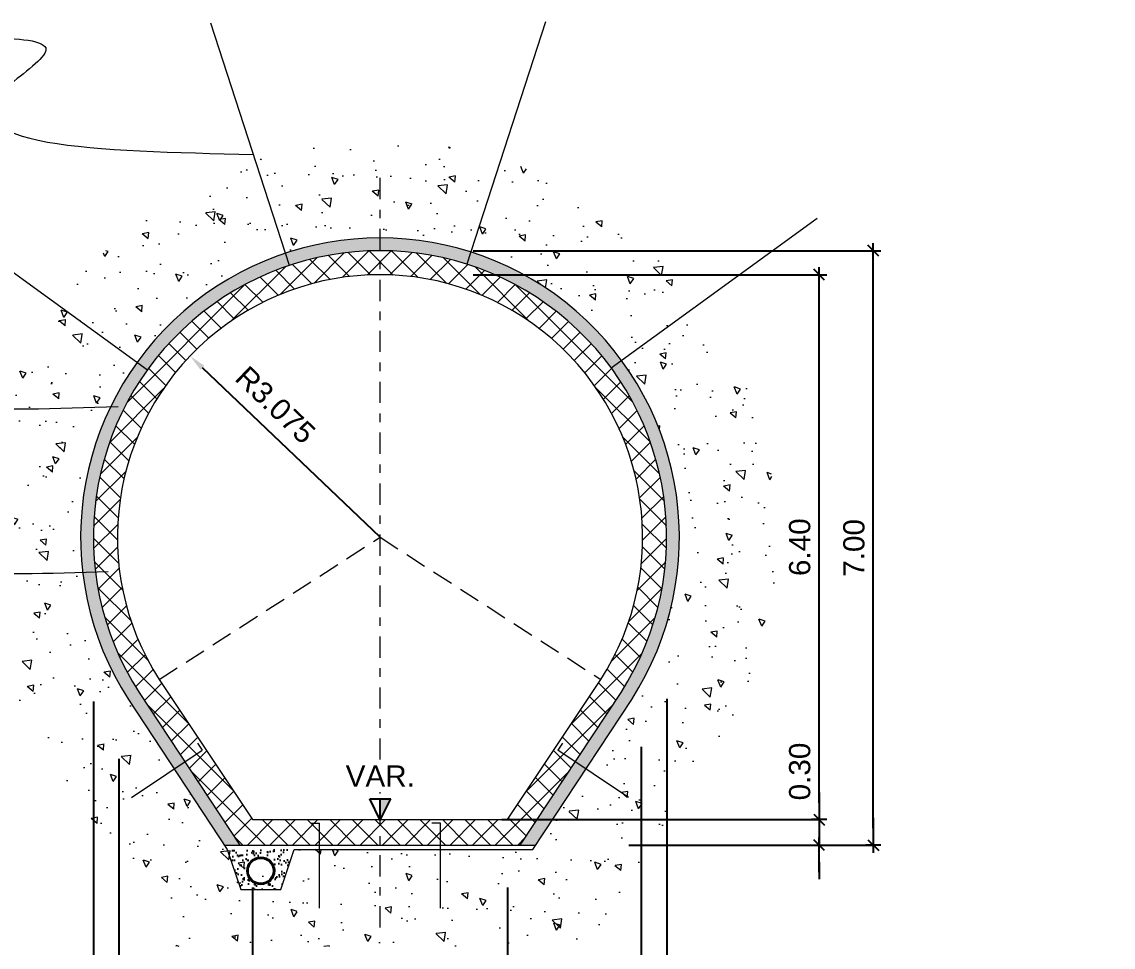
# Model space of a CAD drawing. Header units: millimetres. Extents: x -435 to 63517, y -392 to 109139.
# Drawn here: x 208.63 to 221.48, y 97.33 to 108.23 of the extents above; entities that cross this region are included whole.
import ezdxf
from ezdxf.enums import TextEntityAlignment as Align

# ---------------------------------------------------------------- set-up
doc = ezdxf.new("R2010")
doc.units = ezdxf.units.MM
doc.linetypes.add('TRATTEGGIATA2', pattern=[0.375, 0.25, -0.125])
doc.linetypes.add('TRATTOPUNTO2', pattern=[0.5, 0.25, -0.125, 0, -0.125])
for name, color, linetype in [('DIME', 6, 'Continuous'), ('LIN010CO', 2, 'Continuous'), ('LIN018CO', 6, 'Continuous'), ('LIN035CO', 1, 'Continuous'), ('LIN050CO', 3, 'Continuous'), ('TEXT035', 1, 'Continuous')]:
    doc.layers.add(name, color=color, linetype=linetype)
doc.styles.add('ARIAL', font='arial.ttf')
doc.linetypes.add('ROCK', pattern='A,0.25,-0.18,["<",Standard,S=0.18,R=90,X=0,Y=-0.09],0,["-",Standard,S=0.18,R=45,X=-0.111213,Y=-0.238491],0.25', length=0.6799999999999999)
doc.dimstyles.new('100', dxfattribs={"dimtxt": 0.25, "dimasz": 0.2, "dimexe": 0, "dimexo": 0.5, "dimgap": 0.1, "dimtad": 1, "dimzin": 4, "dimdsep": 46, "dimtxsty": 'ARIAL', "dimblk1": 'LINE', "dimblk2": 'LINE', "dimsah": 1, "dimcen": 2.5, "dimclrd": 256, "dimclre": 256, "dimclrt": 1, "dimadec": 0, "dimazin": 0, "dimtfac": 1, "dimtmove": 2, "dimatfit": 3, "dimldrblk": 'LINE', "dimfxl": 1, "dimtvp": 1, "dimtolj": 1, "dimtzin": 0, "dimarcsym": 0})

# ---------------------------------------------------------------- blocks, each defined once
blk = doc.blocks.new('*D29')
at = {"layer": 'Defpoints', "color": 0, "linetype": 'Continuous', "transparency": 16777216}
for p in [(210.6073339297311, 104.2950864737593), (212.8439719828623, 102.1599751842603)]:
    blk.add_point(p, dxfattribs=at)
at = {"layer": 'LIN018CO', "linetype": 'Continuous', "lineweight": -2, "transparency": 16777216}
blk.add_line((212.8439719828623, 102.1599751842603), (210.7520005609001, 104.1569866336935), dxfattribs=at)
at = {"layer": 'LIN018CO', "linetype": 'Continuous', "transparency": 16777216}
blk.add_solid([(210.775017200911, 104.1810977388883), (210.728983920889, 104.1328755284986), (210.6073339297311, 104.2950864737593)], dxfattribs=at)
at = {"layer": 'LIN018CO', "color": 1, "linetype": 'Continuous', "lineweight": 0, "transparency": 16777216, "insert": (211.613465101329, 103.718373750098), "char_height": 0.25, "attachment_point": 5, "rotation": 316.33036210108577, "style": 'ARIAL'}
blk.add_mtext('\\A1;R3.075', dxfattribs=at)
blk = doc.blocks.new('LINE')
for p, q in [((-1.60001823273501, 0), (0.4500000000000171, 0)), ((0, 0.4500000000000171), (0, -0.4500000000000171))]:
    blk.add_line(p, q)
at = {"color": 3}
blk.add_line((-0.3181980515162763, -0.3181980515163474), (0.3181980515338978, 0.3181980515339689), dxfattribs=at)
blk = doc.blocks.new('*D30')
at = {"layer": 'Defpoints', "color": 0, "transparency": 16777216}
for p in [(211.343971982964, 98.53497518423842), (214.3439719829495, 98.53497518423842), (214.3439719829495, 96.85215574604968)]:
    blk.add_point(p, dxfattribs=at)
at = {"layer": 'LIN018CO', "lineweight": -2, "transparency": 16777216}
for p, q in [((211.343971982964, 98.03497518423842), (211.343971982964, 96.85215574604968)), ((214.3439719829495, 98.03497518423842), (214.3439719829495, 96.85215574604968)), ((211.543971982964, 96.85215574604968), (214.1439719829495, 96.85215574604968))]:
    blk.add_line(p, q, dxfattribs=at)
at = {"layer": 'LIN018CO', "lineweight": -2, "transparency": 16777216, "xscale": 0.2, "yscale": 0.2, "zscale": 0.2, "rotation": 180}
blk.add_blockref('LINE', (211.343971982964, 96.85215574604968), dxfattribs=at)
at = {"layer": 'LIN018CO', "lineweight": -2, "transparency": 16777216, "xscale": 0.2, "yscale": 0.2, "zscale": 0.2}
blk.add_blockref('LINE', (214.3439719829495, 96.85215574604968), dxfattribs=at)
at = {"layer": 'LIN018CO', "color": 1, "lineweight": 0, "transparency": 16777216, "insert": (212.8439719829568, 97.07988425901011), "char_height": 0.25, "attachment_point": 5, "style": 'ARIAL'}
blk.add_mtext('\\A1;3.00', dxfattribs=at)
blk = doc.blocks.new('LIVELLI1')
at = {"layer": 'LIN018CO'}
blk.add_solid([(0, 0.2499999000000059), (0, 0), (0.1249999499999888, 0.2499999000000059)], dxfattribs=at)
at = {"layer": 'LIN035CO'}
for p, q in [((-0.1249999499999888, 0.2499999000000059), (0.1249999499999888, 0.2499999000000059)), ((0, 0), (-0.1249999499999888, 0.2499999000000059)), ((0, 0), (0, 0.2499999000000059)), ((0, 0), (0.1249999499999888, 0.2499999000000059))]:
    blk.add_line(p, q, dxfattribs=at)
at = {"layer": 'TEXT035', "style": 'ARIAL'}
blk.add_attdef('VALORE', text='', height=0.25, dxfattribs=at).set_placement((0, 0.3952338375102897), align=Align.CENTER)
blk = doc.blocks.new('*D31')
at = {"layer": 'Defpoints', "color": 0, "linetype": 'Continuous', "transparency": 16777216}
for p in [(216.2204046049175, 100.7581723136334), (215.9189719829611, 100.1945152941569), (215.9189719829611, 96.3386062542429)]:
    blk.add_point(p, dxfattribs=at)
at = {"layer": 'DIME', "linetype": 'Continuous', "lineweight": -2, "transparency": 16777216}
for p, q in [((216.2204046049175, 100.2581723136334), (216.2204046049175, 96.3386062542429)), ((215.9189719829611, 99.69451529415687), (215.9189719829611, 96.3386062542429)), ((215.7189719829611, 96.3386062542429), (215.5189719829611, 96.3386062542429)), ((216.2204046049175, 96.3386062542429), (215.9189719829611, 96.3386062542429)), ((216.4204046049175, 96.3386062542429), (216.6204046049175, 96.3386062542429))]:
    blk.add_line(p, q, dxfattribs=at)
at = {"layer": 'DIME', "linetype": 'Continuous', "lineweight": -2, "transparency": 16777216, "xscale": 0.2, "yscale": 0.2, "zscale": 0.2}
blk.add_blockref('LINE', (215.9189719829611, 96.3386062542429), dxfattribs=at)
at = {"layer": 'DIME', "linetype": 'Continuous', "lineweight": -2, "transparency": 16777216, "xscale": 0.2, "yscale": 0.2, "zscale": 0.2, "rotation": 180}
blk.add_blockref('LINE', (216.2204046049175, 96.3386062542429), dxfattribs=at)
at = {"layer": 'DIME', "color": 1, "linetype": 'Continuous', "lineweight": 0, "transparency": 16777216, "insert": (216.7409970379396, 96.56624950118726), "char_height": 0.25, "attachment_point": 5, "style": 'ARIAL'}
blk.add_mtext('\\A1;0.30', dxfattribs=at)
blk = doc.blocks.new('*D32')
at = {"layer": 'Defpoints', "color": 0, "linetype": 'Continuous', "transparency": 16777216}
for p in [(209.4686095573435, 100.7274364767525), (209.7689719829815, 100.0511115774441), (209.7689719829815, 96.3386062542429)]:
    blk.add_point(p, dxfattribs=at)
at = {"layer": 'DIME', "linetype": 'Continuous', "lineweight": -2, "transparency": 16777216}
for p, q in [((209.4686095573435, 100.2274364767525), (209.4686095573435, 96.3386062542429)), ((209.7689719829815, 99.55111157744409), (209.7689719829815, 96.3386062542429)), ((209.2686095573435, 96.3386062542429), (209.0686095573435, 96.3386062542429)), ((209.4686095573435, 96.3386062542429), (209.7689719829815, 96.3386062542429)), ((209.9689719829815, 96.3386062542429), (210.1689719829815, 96.3386062542429))]:
    blk.add_line(p, q, dxfattribs=at)
at = {"layer": 'DIME', "linetype": 'Continuous', "lineweight": -2, "transparency": 16777216, "xscale": 0.2, "yscale": 0.2, "zscale": 0.2}
blk.add_blockref('LINE', (209.4686095573435, 96.3386062542429), dxfattribs=at)
at = {"layer": 'DIME', "linetype": 'Continuous', "lineweight": -2, "transparency": 16777216, "xscale": 0.2, "yscale": 0.2, "zscale": 0.2, "rotation": 180}
blk.add_blockref('LINE', (209.7689719829815, 96.3386062542429), dxfattribs=at)
at = {"layer": 'DIME', "color": 1, "linetype": 'Continuous', "lineweight": 0, "transparency": 16777216, "insert": (208.9863306806966, 96.56624950118726), "char_height": 0.25, "attachment_point": 5, "style": 'ARIAL'}
blk.add_mtext('\\A1;0.30', dxfattribs=at)
blk = doc.blocks.new('*D33')
at = {"layer": 'Defpoints', "color": 0, "linetype": 'Continuous', "transparency": 16777216}
for p in [(216.2204046049175, 100.7581723136334), (209.4686095573435, 100.7274364767525), (216.2204046049175, 95.71760638402498)]:
    blk.add_point(p, dxfattribs=at)
at = {"layer": 'DIME', "linetype": 'Continuous', "lineweight": -2, "transparency": 16777216}
for p, q in [((216.2204046049175, 100.2581723136334), (216.2204046049175, 95.71760638402498)), ((209.4686095573435, 100.2274364767525), (209.4686095573435, 95.71760638402498)), ((209.6686095573435, 95.71760638402498), (216.0204046049175, 95.71760638402498))]:
    blk.add_line(p, q, dxfattribs=at)
at = {"layer": 'DIME', "linetype": 'Continuous', "lineweight": -2, "transparency": 16777216, "xscale": 0.2, "yscale": 0.2, "zscale": 0.2, "rotation": 180}
blk.add_blockref('LINE', (209.4686095573435, 95.71760638402498), dxfattribs=at)
at = {"layer": 'DIME', "linetype": 'Continuous', "lineweight": -2, "transparency": 16777216, "xscale": 0.2, "yscale": 0.2, "zscale": 0.2}
blk.add_blockref('LINE', (216.2204046049175, 95.71760638402498), dxfattribs=at)
at = {"layer": 'DIME', "color": 1, "linetype": 'Continuous', "lineweight": 0, "transparency": 16777216, "insert": (212.8445070811305, 95.9452496309554), "char_height": 0.25, "attachment_point": 5, "style": 'ARIAL'}
blk.add_mtext('\\A1;6.75', dxfattribs=at)
blk = doc.blocks.new('*D34')
at = {"layer": 'Defpoints', "color": 0, "linetype": 'Continuous', "transparency": 16777216}
for p in [(215.9189719829611, 100.1945152941787), (209.7689719829669, 100.0511115774732), (215.9189719829611, 96.3386062542429)]:
    blk.add_point(p, dxfattribs=at)
at = {"layer": 'DIME', "linetype": 'Continuous', "lineweight": -2, "transparency": 16777216}
for p, q in [((215.9189719829611, 99.6945152941787), (215.9189719829611, 96.3386062542429)), ((209.7689719829669, 99.5511115774732), (209.7689719829669, 96.3386062542429)), ((209.9689719829669, 96.3386062542429), (215.7189719829611, 96.3386062542429))]:
    blk.add_line(p, q, dxfattribs=at)
at = {"layer": 'DIME', "linetype": 'Continuous', "lineweight": -2, "transparency": 16777216, "xscale": 0.2, "yscale": 0.2, "zscale": 0.2, "rotation": 180}
blk.add_blockref('LINE', (209.7689719829669, 96.3386062542429), dxfattribs=at)
at = {"layer": 'DIME', "linetype": 'Continuous', "lineweight": -2, "transparency": 16777216, "xscale": 0.2, "yscale": 0.2, "zscale": 0.2}
blk.add_blockref('LINE', (215.9189719829611, 96.3386062542429), dxfattribs=at)
at = {"layer": 'DIME', "color": 1, "linetype": 'Continuous', "lineweight": 0, "transparency": 16777216, "insert": (212.843971982964, 96.56624950117333), "char_height": 0.25, "attachment_point": 5, "style": 'ARIAL'}
blk.add_mtext('\\A1;6.15', dxfattribs=at)
blk = doc.blocks.new('*D45')
at = {"layer": 'Defpoints', "color": 0, "linetype": 'Continuous', "transparency": 16777216}
for p in [(213.4409210551258, 105.252102283908), (218.0143284218085, 105.252102283908), (213.7775682280063, 98.8349751843723)]:
    blk.add_point(p, dxfattribs=at)
at = {"layer": 'DIME', "linetype": 'Continuous', "lineweight": -2, "transparency": 16777216}
for p, q in [((213.9409210551258, 105.252102283908), (218.0143284218085, 105.252102283908)), ((218.0143284218085, 99.0349751843723), (218.0143284218085, 105.052102283908)), ((214.2775682280063, 98.8349751843723), (218.0143284218085, 98.8349751843723))]:
    blk.add_line(p, q, dxfattribs=at)
at = {"layer": 'DIME', "linetype": 'Continuous', "lineweight": -2, "transparency": 16777216, "xscale": 0.2, "yscale": 0.2, "zscale": 0.2}
for p, rotation in [((218.0143284218085, 105.252102283908), 90), ((218.0143284218085, 98.8349751843723), 270)]:
    blk.add_blockref('LINE', p, dxfattribs=dict(at, rotation=rotation))
at = {"layer": 'DIME', "color": 1, "linetype": 'Continuous', "lineweight": 0, "transparency": 16777216, "insert": (217.786685174878, 102.0435387341402), "char_height": 0.25, "attachment_point": 5, "rotation": 90, "style": 'ARIAL'}
blk.add_mtext('\\A1;6.40', dxfattribs=at)
blk = doc.blocks.new('*D46')
at = {"layer": 'Defpoints', "color": 0, "linetype": 'Continuous', "transparency": 16777216}
for p in [(213.4409210551258, 105.5349751843912), (218.6526351602535, 105.5349751843912), (215.7720820704145, 98.53497518437666)]:
    blk.add_point(p, dxfattribs=at)
at = {"layer": 'DIME', "linetype": 'Continuous', "lineweight": -2, "transparency": 16777216}
for p, q in [((213.9409210551258, 105.5349751843912), (218.6526351602535, 105.5349751843912)), ((218.6526351602535, 98.73497518437667), (218.6526351602535, 105.3349751843912)), ((216.2720820704145, 98.53497518437666), (218.6526351602535, 98.53497518437666))]:
    blk.add_line(p, q, dxfattribs=at)
at = {"layer": 'DIME', "linetype": 'Continuous', "lineweight": -2, "transparency": 16777216, "xscale": 0.2, "yscale": 0.2, "zscale": 0.2}
for p, rotation in [((218.6526351602535, 105.5349751843912), 90), ((218.6526351602535, 98.53497518437666), 270)]:
    blk.add_blockref('LINE', p, dxfattribs=dict(at, rotation=rotation))
at = {"layer": 'DIME', "color": 1, "linetype": 'Continuous', "lineweight": 0, "transparency": 16777216, "insert": (218.424991913323, 102.034975184384), "char_height": 0.25, "attachment_point": 5, "rotation": 90, "style": 'ARIAL'}
blk.add_mtext('\\A1;7.00', dxfattribs=at)
blk = doc.blocks.new('*D47')
at = {"layer": 'Defpoints', "color": 0, "transparency": 16777216}
for p in [(213.7775682280063, 98.8349751843723), (215.2720820704, 98.53497518436211), (218.0143284218085, 98.53497518436211)]:
    blk.add_point(p, dxfattribs=at)
at = {"layer": 'DIME', "lineweight": -2, "transparency": 16777216}
for p, q in [((218.0143284218085, 99.0349751843723), (218.0143284218085, 99.2349751843723)), ((214.2775682280063, 98.8349751843723), (218.0143284218085, 98.8349751843723)), ((218.0143284218085, 98.8349751843723), (218.0143284218085, 98.53497518436211)), ((215.7720820704, 98.53497518436211), (218.0143284218085, 98.53497518436211)), ((218.0143284218085, 98.33497518436211), (218.0143284218085, 98.1349751843621))]:
    blk.add_line(p, q, dxfattribs=at)
at = {"layer": 'DIME', "lineweight": -2, "transparency": 16777216, "xscale": 0.2, "yscale": 0.2, "zscale": 0.2}
for p, rotation in [((218.0143284218085, 98.8349751843723), 270), ((218.0143284218085, 98.53497518436211), 90)]:
    blk.add_blockref('LINE', p, dxfattribs=dict(at, rotation=rotation))
at = {"layer": 'DIME', "color": 1, "lineweight": 0, "transparency": 16777216, "insert": (217.786685174886, 99.4019913794998), "char_height": 0.25, "attachment_point": 5, "rotation": 90, "style": 'ARIAL'}
blk.add_mtext('\\A1;0.30', dxfattribs=at)
blk = doc.blocks.new('*D64')
at = {"layer": 'Defpoints', "color": 0, "transparency": 16777216}
for p in [(227.4713862455411, 97.44499800344944), (212.170323893774, 71.73357227899162), (212.5127467351742, 71.53587435933296)]:
    blk.add_point(p, dxfattribs=at)
at = {"layer": 'LIN018CO', "lineweight": -2, "transparency": 16777216}
for p, q in [((227.0383735436487, 97.69499800344906), (227.1289634041409, 97.64269592310809)), ((227.0289634041411, 97.46949084235114), (212.2703238937738, 71.90677735974857)), ((212.0797340332817, 71.78587435933258), (212.170323893774, 71.73357227899162))]:
    blk.add_line(p, q, dxfattribs=at)
at = {"layer": 'LIN018CO', "lineweight": -2, "transparency": 16777216, "xscale": 0.2, "yscale": 0.2, "zscale": 0.2}
for p, rotation in [((227.1289634041409, 97.64269592310809), 60.00000000005144), ((212.170323893774, 71.73357227899162), 240.0000000000514)]:
    blk.add_blockref('LINE', p, dxfattribs=dict(at, rotation=rotation))
at = {"layer": 'LIN018CO', "color": 1, "lineweight": 0, "transparency": 16777216, "insert": (219.4524988141156, 84.80195572451491), "char_height": 0.25, "attachment_point": 5, "rotation": 60.00000000005143, "style": 'ARIAL'}
blk.add_mtext('\\A1;29.92', dxfattribs=at)

msp = doc.modelspace()

# ---------------------------------------------------------------- hatches: boundary and pattern name
at = {"layer": 'LIN010CO', "linetype": 'Continuous', "lineweight": 0}
h = msp.add_hatch(dxfattribs=at)
h.set_pattern_fill('AR-CONC', color=256, scale=0.12, style=0)
h.set_pattern_definition([(140, (889.1009416318285, -700.5800912106772), (0.07530256197911418, 0.8607122191209041), [0.09, -0.99]), (85, (889.1009416318285, -700.5800912106772), (-0.9026305604400142, -0.1665016003355999), [0.072, -0.7919999999999999]), (190.4514, (889.107216839826, -700.5083651946754), (-0.8273274504731442, 0.6942112580568259), [0.076488228, -0.8413705343999999]), (136.1842, (888.8609416318233, -700.5800912106772), (0.1986228171948219, 1.280689258350773), [0.135, -1.485]), (186.6356, (888.877493600232, -700.4733671166744), (-1.16894144508053, 1.121595246658444), [0.1147323455999999, -1.262055599999999]), (81.18419999999995, (888.8609416318233, -700.5800912106772), (-1.168942321110389, 1.121594334160353), [0.108, -1.188]), (111, (888.9209416318355, -700.4600912106746), (0.4831426687984066, 0.7162884625421538), [0.09, -0.99]), (56.00000000000003, (888.9209416318355, -700.4600912106746), (-0.8701800540562236, 0.2919783983058981), [0.072, -0.7919999999999999]), (161.4514, (888.9612035590272, -700.4004005310765), (-0.3870365960519428, 1.008267154297788), [0.07648822799999995, -0.8413705343999994]), (127.5, (889.1009416318285, -700.5800912106772), (-0.3994726245975738, 0.01459182638074883), [0, -0.7823999999999997, 0, -0.8039999999999997, 0, -0.7949999999999997]), (97.49999999999993, (889.1009416318285, -700.5800912106772), (-0.4732940542588322, 0.3156834449305783), [0, -0.4584, 0, -0.7644, 0, -0.303]), (57.49999999999999, (889.1009416318285, -700.8476912106764), (0.0270658460812558, 0.6405869234068908), [0, -0.3, 0, -0.9359999999999999, 0, -1.242]), (47.5, (889.1009416318285, -700.967691210679), (-0.1201259787987812, 0.6998234032108634), [0, -0.39, 0, -0.6215999999999999, 0, -0.8819999999999999])])
h.paths.add_polyline_path([(208.9216262664287, 99.62496807237926), (210.4293606656448, 97.33974425020438), (215.2585833002541, 97.33974425021165), (216.7663176994994, 99.62496807237926, 1.836971691601346)])
h.paths.add_polyline_path([(215.8072099854636, 100.2508273270739), (214.6421442295851, 98.48497518424278), (211.0457997363138, 98.48497518423551), (209.8807339804645, 100.2508273270739, -1.833854672701313)], flags=16)
at = {"layer": 'LIN010CO', "lineweight": 0}
h = msp.add_hatch(dxfattribs=at)
h.set_pattern_fill('AR-SAND', color=256, scale=0.06, style=0)
h.set_pattern_definition([(127.5, (806.5128407407775, -709.8697940046461), (-0.1156094261407895, -0.003779601486576482), [0, -0.09119999999999992, 0, -0.1019999999999999, 0, -0.09749999999999993]), (97.49999999999987, (806.5128407407775, -709.8697940046461), (-0.1693287639137844, 0.1061866023160636), [0, -0.04919999999999999, 0, -0.0822, 0, -0.03149999999999999]), (57.49999999999999, (806.5128407407775, -709.9435940046371), (-0.0003395432122178584, 0.1868485117050897), [0, -0.03, 0, -0.108, 0, -0.141]), (47.5, (806.5128407407775, -709.9435940046371), (-0.05266053389605495, 0.1803675962743376), [0, -0.015, 0, -0.07079999999999999, 0, -0.08100000000000002])])
h.paths.add_polyline_path([(212.8439719829495, 105.6849751842835, 0.0803501756210582), (211.732743753748, 105.5052400202273), (211.7790973422108, 105.3625783441255, -0.08042345202698516), (212.8439719829495, 105.5349751842748)])
h.paths.add_polyline_path([(211.7790973422108, 105.3625783441255), (211.732743753748, 105.5052400202273, 0.1577431013462833), (209.9838199256502, 104.2203526276442), (210.1051735140956, 104.1321840847174, -0.1577145994627835)])
edge = h.paths.add_edge_path()
edge.add_spline(control_points=[(209.343220585639, 101.7472226503903), (209.3932533870267, 101.748695563803), (209.4434577627272, 101.7502245610683), (209.4937476724755, 101.7517815175177)], knot_values=[20.68163802874655, 20.68163802874655, 20.68163802874655, 20.68163802874655, 21.11460094586243, 21.11460094586243, 21.11460094586243, 21.11460094586243], degree=3, periodic=0)
edge.add_arc((212.8439719829495, 102.1599751842602), 3.375000000009432, 144.2423377983728, 186.9467177367775, ccw=False)
edge.add_line((210.1051735140956, 104.1321840847174), (209.9838199256502, 104.2203526276442))
edge.add_arc((212.843971982964, 102.1599751842675), 3.525000000013516, 144.2320254941966, 186.7243560910516)
edge = h.paths.add_edge_path()
edge.add_spline(control_points=[(209.4937476724755, 101.7517815175177), (209.4434577627272, 101.7502245610683), (209.3932533870267, 101.748695563803), (209.343220585639, 101.7472226503903)], knot_values=[20.68163802874655, 20.68163802874655, 20.68163802874655, 20.68163802874655, 21.11460094586243, 21.11460094586243, 21.11460094586243, 21.11460094586243], degree=3, periodic=0)
edge.add_arc((212.843971982964, 102.1599751842675), 3.525000000013517, 186.7243560910516, 212.7927762605604)
edge.add_line((209.8807339804645, 100.2508273270739), (211.0128109676754, 98.53497518423114))
edge.add_line((211.0128109676754, 98.53497518423114), (211.1925171993518, 98.53497518423114))
edge.add_line((211.1925171993518, 98.53497518423114), (210.0063923650906, 100.3327458849324))
edge.add_arc((212.8439719829495, 102.1599751842602), 3.375000000009433, 186.9467177367745, 212.7790806673247, ccw=False)
h.paths.add_polyline_path([(215.8072099854636, 100.2508273270739, 0.3106269094052085), (215.6873429687276, 104.2434497911252), (215.5659893802678, 104.1552812481912, -0.3106107226883515), (215.6815516008229, 100.3327458849324), (214.4954267665472, 98.53497518423114), (214.6751329982236, 98.53497518423842)])
h.paths.add_polyline_path([(213.9112667964965, 105.5195148522996), (213.8649132080337, 105.3768531761978, -0.1590544198668804), (215.5659893802678, 104.1552812481912), (215.6873429687276, 104.2434497911252, 0.1590259064319414)])
h.paths.add_polyline_path([(212.8439719829495, 105.6849751842835), (212.8439719829495, 105.5349751842748, -0.07698042523305036), (213.8649132080337, 105.3768531761978), (213.9112667964965, 105.5195148523069, 0.07705366302193614)])
h = msp.add_hatch(dxfattribs=at)
h.set_pattern_fill('ANSI37', color=256, scale=1.5, angle=270, style=0)
h.set_pattern_definition([(315, (-12378.64878344694, -21614.13494582503), (0.1325825214724777, 0.1325825214724776), []), (45, (-12378.64878344694, -21614.13494582503), (-0.1325825214724776, 0.1325825214724777), [])])
h.paths.add_polyline_path([(215.4437221558493, 100.4858936335384), (214.3439719829495, 98.83497518428499), (212.843971982964, 98.83497518426316), (212.843971982964, 98.53497518423842), (214.4954267665472, 98.53497518423842), (215.6815516010412, 100.3327458852598, 0.5936330986943313), (212.8439719829495, 105.5349751842602), (212.8439719829495, 105.2521022837552, -0.5936330987461381)])
h.paths.add_polyline_path([(212.8439719829495, 105.2521022837552), (212.8439719829495, 105.5349751842602, 0.5936330986584941), (210.0063923646686, 100.3327458855872), (211.1925171993663, 98.53497518423842), (212.8439719829495, 98.53497518423842), (212.8439719829495, 98.83497518426316), (211.3439719829495, 98.83497518426316), (210.2442218101515, 100.4858936335165, -0.5936330987363261)])
at = {"layer": 'LIN010CO'}
h = msp.add_hatch(dxfattribs=at)
h.set_pattern_fill('AR-SAND', color=256, scale=0.06, style=0)
h.set_pattern_definition([(37.50000000000001, (-12485.29885291429, -21612.36012047951), (-0.00377960148657649, 0.1156094261407895), [0, -0.0912, 0, -0.102, 0, -0.0975]), (7.499999999999948, (-12485.29885291429, -21612.36012047951), (0.1061866023160636, 0.1693287639137844), [0, -0.04919999999999999, 0, -0.0822, 0, -0.03149999999999999]), (327.5, (-12485.37265291429, -21612.36012047951), (0.1868485117050897, 0.0003395432122178566), [0, -0.02999999999999999, 0, -0.108, 0, -0.1409999999999999]), (317.5, (-12485.37265291429, -21612.36012047951), (0.1803675962743376, 0.05266053389605495), [0, -0.01499999999999999, 0, -0.07079999999999996, 0, -0.08099999999999997])])
h.paths.add_polyline_path([(211.8332761998191, 98.48497518424278), (211.0457997363138, 98.48497518424278), (211.2032006603423, 98.01313433498012), (211.6758752757761, 98.01313433498012)])
h.paths.add_polyline_path([(211.59953796807, 98.23297993422761, -1), (211.279537968063, 98.23297993422761, -1)], flags=16)

# ---------------------------------------------------------------- linework, layer by layer
at = {"layer": 'DIME', "linetype": 'Continuous', "lineweight": 0}
for points in [[(208.2327490608169, 108.0502659150095), (208.9107260448965, 107.9016571446716), (208.4726976017574, 107.4750817044567), (211.3544259399806, 106.6695825274962)], [(207.4528992632587, 105.229430457573), (208.1308762473383, 105.0808216872133), (207.3146704241409, 104.1833478878211), (209.7601238496763, 103.6999272392194)], [(207.426407326364, 103.2708489356971), (208.1043843104436, 103.1222401653374), (207.2881784872462, 102.2247663659452), (209.6438988967149, 101.7564801705464)]]:
    msp.add_spline(points, degree=3, dxfattribs=at)
at = {"layer": 'LIN010CO', "linetype": 'TRATTEGGIATA2', "lineweight": 0}
for p, q in [((210.2442218099915, 100.4858936335602), (212.8439719828767, 102.1599751842384)), ((212.8439719828767, 102.1599751842384), (215.443722155762, 100.4858936335602))]:
    msp.add_line(p, q, dxfattribs=at)
at = {"layer": 'LIN010CO'}
msp.add_circle((211.4395379680519, 98.23297993423489), 0.15, dxfattribs=at)
at = {"layer": 'LIN018CO', "linetype": 'TRATTOPUNTO2', "lineweight": 0}
for p, q in [((212.8439719829349, 99.5424592823199), (212.8439719829349, 106.5043544274756)), ((212.8439719829349, 97.566480337229), (212.8439719829349, 99.15830047870418))]:
    msp.add_line(p, q, dxfattribs=at)
at = {"layer": 'LIN018CO', "lineweight": 0}
for p, q in [((210.0063923650906, 100.3327458849033), (211.1925171993372, 98.53497518423842)), ((214.4954267665327, 98.53497518423842), (215.6815516007792, 100.3327458849033)), ((211.0128109676754, 98.53497518423842), (214.6751329981945, 98.53497518423842))]:
    msp.add_line(p, q, dxfattribs=at)
at = {"layer": 'LIN018CO'}
msp.add_circle((211.4395379680519, 98.23297993423489), 0.16, dxfattribs=at)
at = {"layer": 'LIN018CO', "lineweight": 0}
msp.add_arc((212.8439719829349, 102.1599751842675), 3.375000000008991, 327.2209193316245, 212.7790806683755, dxfattribs=at)
at = {"layer": 'LIN050CO', "linetype": 'Continuous', "lineweight": 0}
for p, q in [((211.7790973421962, 105.3625783441328), (210.8520348657349, 108.2157832658647)), ((214.7919756844805, 108.2300580979443), (213.8649132080192, 105.3768531762123)), ((207.6781110377652, 105.8955481918763), (210.105173514081, 104.1321840847174)), ((215.5659893802532, 104.1552812481912), (217.993051856569, 105.91864535535)), ((210.6939630611906, 99.73485642299215), (210.7494029888059, 99.65163134008776)), ((214.9939809046792, 99.73485642299215), (214.938540977064, 99.65163134008776)), ((209.9171521596455, 99.09723206397189), (210.7494029888059, 99.65163134008776)), ((215.7707918062389, 99.09723206397189), (214.938540977064, 99.65163134008776)), ((212.0323315889419, 98.79289822752776), (212.1323315889332, 98.79289822752776)), ((212.1323315889332, 97.79289822752776), (212.1323315889332, 98.79289822752776)), ((213.5556123769512, 98.79289822752776), (213.4556123769599, 98.79289822753503)), ((213.5556123769512, 97.79289822752776), (213.5556123769512, 98.79289822752776))]:
    msp.add_line(p, q, dxfattribs=at)
at = {"layer": 'LIN050CO', "linetype": 'ROCK', "lineweight": 0, "flags": 128}
msp.add_lwpolyline([(211.8332761998191, 98.48497518424278), (214.6421442295851, 98.48497518424278), (215.807209985449, 100.2508273270666, 1.833854672707965), (209.8807339804645, 100.2508273270666), (211.0457997363138, 98.48497518424278)], format="xyb", dxfattribs=at)
at = {"layer": 'LIN050CO', "linetype": 'Continuous', "lineweight": 0, "flags": 128}
msp.add_lwpolyline([(215.4437221558784, 100.4858936335602, 1.833333333302916), (210.2442218101079, 100.4858936335602), (211.343971982964, 98.83497518426316), (214.3439719829495, 98.83497518428499)], format="xyb", close=True, dxfattribs=at)
at = {"layer": 'LIN050CO', "linetype": 'ROCK', "lineweight": 0, "ltscale": 5, "flags": 128}
msp.add_lwpolyline([(211.0457997363138, 98.48497518424278), (211.2032006603423, 98.01313433498012), (211.6758752757761, 98.01313433498012), (211.8332761998191, 98.48497518424278)], dxfattribs=at)

# ---------------------------------------------------------------- block references
msp.add_blockref('LIVELLI1', (212.8471741038976, 98.82857094233054)).add_auto_attribs({'VALORE': 'VAR.'})

# ---------------------------------------------------------------- dimensions: what is measured, and where the dimension line sits
at = {"layer": 'DIME', "linetype": 'Continuous', "lineweight": 0}
dim = msp.add_linear_dim(base=(218.6526351602535, 105.5349751843912), p1=(215.7720820704145, 98.53497518437666), p2=(213.4409210551258, 105.5349751843912), angle=90, dimstyle='100', dxfattribs=at)
dim.commit()
dim.dimension.update_dxf_attribs({"geometry": '*D46', "text_midpoint": (218.424991913323, 102.034975184384)})
dim = msp.add_linear_dim(base=(218.0143284218085, 105.252102283908), p1=(213.7775682280063, 98.8349751843723), p2=(213.4409210551258, 105.252102283908), angle=90, text='6.40', dimstyle='100', dxfattribs=at)
dim.commit()
dim.dimension.update_dxf_attribs({"geometry": '*D45', "text_midpoint": (217.786685174878, 102.0435387341402)})
for base, p1, p2, picture, middle in [((216.2204046049175, 95.71760638402498), (209.4686095573435, 100.7274364767525), (216.2204046049175, 100.7581723136334), '*D33', (212.8445070811305, 95.9452496309554)), ((215.9189719829611, 96.3386062542429), (209.7689719829669, 100.0511115774732), (215.9189719829611, 100.1945152941787), '*D34', (212.843971982964, 96.56624950117333))]:
    dim = msp.add_linear_dim(base=base, p1=p1, p2=p2, dimstyle='100', dxfattribs=at)
    dim.commit()
    dim.dimension.update_dxf_attribs({"geometry": picture, "text_midpoint": middle})
for base, p1, p2, picture, middle in [((215.9189719829611, 96.3386062542429), (216.2204046049175, 100.7581723136334), (215.9189719829611, 100.1945152941569), '*D31', (216.7409970379396, 96.56624950118726)), ((209.7689719829815, 96.3386062542429), (209.4686095573435, 100.7274364767525), (209.7689719829815, 100.0511115774441), '*D32', (208.9863306806966, 96.56624950118726))]:
    dim = msp.add_linear_dim(base=base, p1=p1, p2=p2, dimstyle='100', override={"dimzin": 0}, dxfattribs=at)
    dim.commit()
    dim.dimension.update_dxf_attribs({"geometry": picture, "text_midpoint": middle, "dimtype": 160})
at = {"layer": 'DIME', "lineweight": 0}
dim = msp.add_linear_dim(base=(218.0143284218085, 98.53497518436211), p1=(213.7775682280063, 98.8349751843723), p2=(215.2720820704, 98.53497518436211), angle=90, dimstyle='100', override={"dimzin": 0}, dxfattribs=at)
dim.commit()
dim.dimension.update_dxf_attribs({"geometry": '*D47', "text_midpoint": (217.786685174886, 99.4019913794998), "dimtype": 160})
at = {"layer": 'LIN018CO', "linetype": 'Continuous', "lineweight": 0}
dim = msp.add_radius_dim(center=(212.8439719828623, 102.1599751842603), mpoint=(210.6073339297311, 104.2950864737593), text='R3.075', dimstyle='100', override={"dimdec": 3}, dxfattribs=at)
dim.commit()
dim.dimension.update_dxf_attribs({"geometry": '*D29', "text_midpoint": (211.613465101329, 103.718373750098), "dimtype": 164})
at = {"layer": 'LIN018CO', "lineweight": 0}
dim = msp.add_linear_dim(base=(214.3439719829495, 96.85215574604968), p1=(211.343971982964, 98.53497518423842), p2=(214.3439719829495, 98.53497518423842), dimstyle='100', dxfattribs=at)
dim.commit()
dim.dimension.update_dxf_attribs({"geometry": '*D30', "text_midpoint": (212.8439719829568, 97.07988425901011)})
dim = msp.add_aligned_dim(p1=(227.4713862455411, 97.44499800344943), p2=(212.5127467351742, 71.53587435933295), distance=-0.3953958393179615, dimstyle='100', dxfattribs=at)
dim.commit()
dim.dimension.update_dxf_attribs({"geometry": '*D64', "text_midpoint": (219.4524988141156, 84.80195572451491)})

doc.saveas('drawing.dxf')
